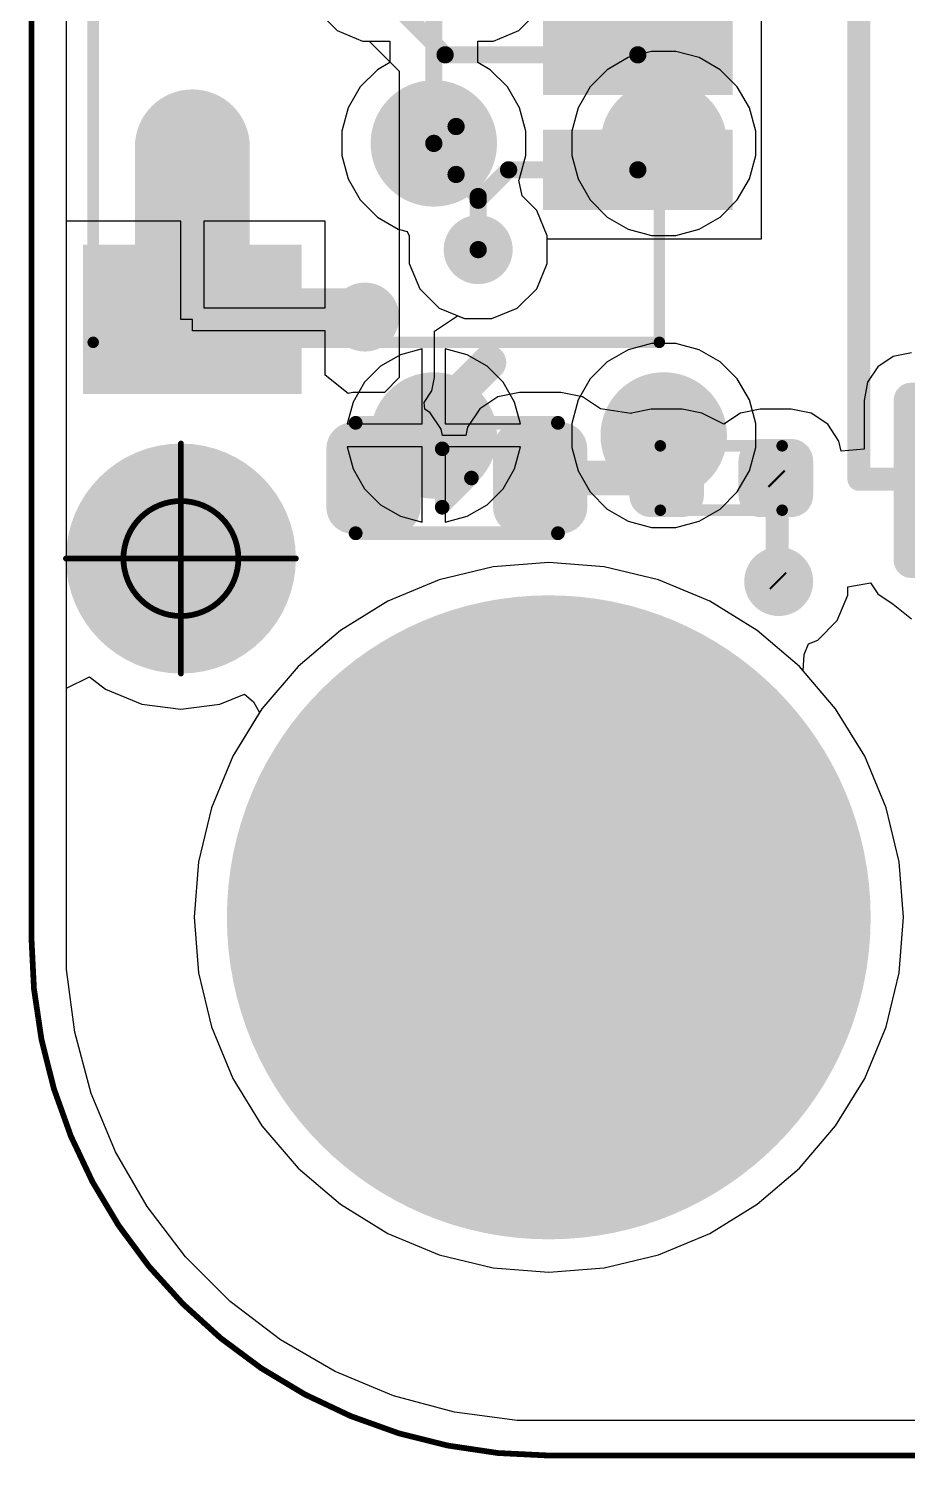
# Model space of a CAD drawing. Header units: inches. Extents: x 0 to 41, y 0 to 25.4.
# Drawn here: x -0.02 to 7.62, y -0.02 to 12.41 of the extents above; entities that cross this region are included whole.
import ezdxf

# ---------------------------------------------------------------- set-up
doc = ezdxf.new("R2010")
doc.units = ezdxf.units.IN
for name, color, linetype in [('Board', 56, 'Continuous'), ('BOTTOM', 5, 'Continuous'), ('Bottom Solder', 6, 'Continuous'), ('Pad Holes', 156, 'Continuous'), ('TOP', 1, 'Continuous'), ('Top Assembly', 56, 'Continuous'), ('Top Solder', 216, 'Continuous'), ('Via Holes', 16, 'Continuous')]:
    doc.layers.add(name, color=color, linetype=linetype)

# ---------------------------------------------------------------- blocks, each defined once
blk = doc.blocks.new('TP_1_00MM_B_3766')
at = {"layer": 'BOTTOM'}
h = blk.add_hatch(color=5, dxfattribs=at)
edge = h.paths.add_edge_path()
edge.add_arc((0, 0), 0.499999, 0, 360)
at = {"layer": 'Bottom Solder'}
h = blk.add_hatch(color=6, dxfattribs=at)
edge = h.paths.add_edge_path()
edge.add_arc((0, 0), 0.5499989, 0, 360)
blk = doc.blocks.new('TP_1_00MM_B_3772')
at = {"layer": 'BOTTOM'}
h = blk.add_hatch(color=5, dxfattribs=at)
edge = h.paths.add_edge_path()
edge.add_arc((0, 0), 0.499999, 0, 360)
at = {"layer": 'Bottom Solder'}
h = blk.add_hatch(color=6, dxfattribs=at)
edge = h.paths.add_edge_path()
edge.add_arc((0, 0), 0.5499989, 0, 360)
blk = doc.blocks.new('TP_1_00MM_B_3777')
at = {"layer": 'BOTTOM'}
h = blk.add_hatch(color=5, dxfattribs=at)
edge = h.paths.add_edge_path()
edge.add_arc((0, 0), 0.499999, 0, 360)
at = {"layer": 'Bottom Solder'}
h = blk.add_hatch(color=6, dxfattribs=at)
edge = h.paths.add_edge_path()
edge.add_arc((0, 0), 0.5499989, 0, 360)
blk = doc.blocks.new('TP_1_00MM_B_3778')
at = {"layer": 'BOTTOM'}
h = blk.add_hatch(color=5, dxfattribs=at)
edge = h.paths.add_edge_path()
edge.add_arc((0, 0), 0.499999, 0, 360)
at = {"layer": 'Bottom Solder'}
h = blk.add_hatch(color=6, dxfattribs=at)
edge = h.paths.add_edge_path()
edge.add_arc((0, 0), 0.5499989, 0, 360)
blk = doc.blocks.new('F_____________1___F_________1_3779')
at = {"layer": 'TOP'}
h = blk.add_hatch(color=1, dxfattribs=at)
edge = h.paths.add_edge_path()
edge.add_arc((0, 0), 0.499999, 0, 360)
at = {"layer": 'Top Solder'}
h = blk.add_hatch(color=216, dxfattribs=at)
edge = h.paths.add_edge_path()
edge.add_arc((0, 0), 0.999998, 0, 360)
at = {"layer": 'TOP'}
for points, const_width in [([(0.499999, 0, 1), (-0.499999, 0, 1)], 1.00000054), ([(-0.7499985, 0, 1), (-0.2499995, 0, 1)], 0.499999), ([(0.2499995, 0, 1), (0.7499985, 0, 1)], 0.499999)]:
    blk.add_lwpolyline(points, format="xyb", close=True, dxfattribs=dict(at, const_width=const_width))
at = {"layer": 'Top Assembly', "const_width": 0.0499999}
for points in [[(0, 0), (0, 1.00000054)], [(0, 0), (-1.00000054, 0)], [(1.00000054, 0), (0, 0)], [(0, -1.00000054), (0, 0)]]:
    blk.add_lwpolyline(points, dxfattribs=at)
at = {"layer": 'Top Assembly'}
for points, const_width in [([(-0.01249934, 1.00000054, 1), (0.01249934, 1.00000054, 1)], 0.02499868), ([(0.499999, 0, 1), (-0.499999, 0, 1)], 0.0499999), ([(-1.01249988, 0, 1), (-0.9875012, 0, 1)], 0.02499868), ([(-0.5124983399999999, 0, 1), (-0.4874996599999999, 0, 1)], 0.02499868), ([(-0.01249934, 0, 1), (0.01249934, 0, 1)], 0.02499868), ([(-0.01249934, 0, 1), (0.01249934, 0, 1)], 0.02499868), ([(-0.01249934, 0, 1), (0.01249934, 0, 1)], 0.02499868), ([(-0.01249934, 0, 1), (0.01249934, 0, 1)], 0.02499868), ([(0.4874996599999999, 0, 1), (0.5124983399999999, 0, 1)], 0.02499868), ([(0.9875012, 0, 1), (1.01249988, 0, 1)], 0.02499868), ([(-0.01249934, -1.00000054, 1), (0.01249934, -1.00000054, 1)], 0.02499868)]:
    blk.add_lwpolyline(points, format="xyb", close=True, dxfattribs=dict(at, const_width=const_width))
blk = doc.blocks.new('SM04B_SRSS_TB_LF__SN__F_________1_3793')
at = {"layer": 'TOP'}
for points in [[(-3.39999701, 2.83750131), (-2.19999687, 2.83750131), (-2.19999687, 1.03750237), (-3.39999701, 1.03750237)], [(2.20000195, 2.83750131), (3.40000209, 2.83750131), (3.40000209, 1.03750237), (2.20000195, 1.03750237)], [(-1.7999964, -1.16249958), (-1.1999976, -1.16249958), (-1.1999976, -2.71249902), (-1.7999964, -2.71249902)], [(-0.7999984, -1.16249958), (-0.1999996, -1.16249958), (-0.1999996, -2.71249902), (-0.7999984, -2.71249902)], [(0.20000468, -1.16249958), (0.80000348, -1.16249958), (0.80000348, -2.71249902), (0.20000468, -2.71249902)], [(1.20000522, -1.16249958), (1.80000402, -1.16249958), (1.80000402, -2.71249902), (1.20000522, -2.71249902)]]:
    blk.add_hatch(color=1, dxfattribs=at).paths.add_polyline_path(points)
at = {"layer": 'Top Assembly'}
blk.add_hatch(color=56, dxfattribs=at).paths.add_polyline_path([(1.49999954, -2.12499702), (2.99999654, -2.12499702), (2.99999654, -0.6000013399999999), (1.49999954, -0.6000013399999999)])
at = {"layer": 'Top Solder'}
for points in [[(-3.449996909999999, 2.887501209999999), (-2.14999697, 2.887501209999999), (-2.14999697, 0.9875024699999999), (-3.449996909999999, 0.9875024699999999)], [(2.15000205, 2.887501209999999), (3.45000199, 2.887501209999999), (3.45000199, 0.9875024699999999), (2.15000205, 0.9875024699999999)], [(-1.8499963, -1.11249968), (-1.1499977, -1.11249968), (-1.1499977, -2.76249892), (-1.8499963, -2.76249892)], [(-0.8499983, -1.11249968), (-0.1499997, -1.11249968), (-0.1499997, -2.76249892), (-0.8499983, -2.76249892)], [(0.15000478, -1.11249968), (0.85000338, -1.11249968), (0.85000338, -2.76249892), (0.15000478, -2.76249892)], [(1.15000532, -1.11249968), (1.85000392, -1.11249968), (1.85000392, -2.76249892), (1.15000532, -2.76249892)]]:
    blk.add_hatch(color=216, dxfattribs=at).paths.add_polyline_path(points)
at = {"layer": 'Top Assembly', "const_width": 0.0999998}
for points in [[(-2.99999908, 2.79999948), (-2.99999908, -2.12499702)], [(-2.99999908, 2.79999948), (0.67499484, 2.79999948)], [(0.67499484, 2.79999948), (2.99999654, 2.79999948)], [(2.99999654, 2.79999948), (2.99999654, -2.12499448)], [(-2.99999908, -2.12499702), (0, -2.12499702)], [(2.99999654, -2.12499448), (0, -2.12499702)]]:
    blk.add_lwpolyline(points, dxfattribs=at)
at = {"layer": 'Top Assembly', "const_width": 0.0499999}
for points in [[(-3.02499776, 2.79999948, 1), (-2.9750004, 2.79999948, 1)], [(-3.02499776, 2.79999948, 1), (-2.9750004, 2.79999948, 1)], [(0.6499961599999999, 2.79999948, 1), (0.69999352, 2.79999948, 1)], [(0.6499961599999999, 2.79999948, 1), (0.69999352, 2.79999948, 1)], [(2.97499786, 2.79999948, 1), (3.02499522, 2.79999948, 1)], [(2.97499786, 2.79999948, 1), (3.02499522, 2.79999948, 1)], [(-3.02499776, -2.12499702, 1), (-2.9750004, -2.12499702, 1)], [(-3.02499776, -2.12499702, 1), (-2.9750004, -2.12499702, 1)], [(-0.02499868, -2.12499702, 1), (0.02499868, -2.12499702, 1)], [(-0.02499868, -2.12499702, 1), (0.02499868, -2.12499702, 1)], [(2.97499786, -2.12499448, 1), (3.02499522, -2.12499448, 1)], [(2.97499786, -2.12499448, 1), (3.02499522, -2.12499448, 1)]]:
    blk.add_lwpolyline(points, format="xyb", close=True, dxfattribs=at)
blk = doc.blocks.new('LEDC1608X80N_AK_3795')
at = {"layer": 'TOP'}
h = blk.add_hatch(color=1, dxfattribs=at)
edge = h.paths.add_edge_path()
edge.add_arc((-0.54499891, -0.2549982199999999), 0.17999964, 270, 360)
edge.add_line((-0.36499927, -0.2549982199999999), (-0.36499927, 0.2550033))
edge.add_arc((-0.54499891, 0.2550033), 0.17999964, 0, 90)
edge.add_line((-0.54499891, 0.4350029400000001), (-0.9050007299999999, 0.4350029399999999))
edge.add_arc((-0.9050007299999999, 0.2550032999999999), 0.17999964, 90, 180)
edge.add_line((-1.08500037, 0.2550032999999999), (-1.08500037, -0.2549982199999999))
edge.add_arc((-0.9050007299999999, -0.25499822), 0.17999964, 180, 270)
edge.add_line((-0.9050007299999999, -0.43499786), (-0.54499891, -0.43499786))
h = blk.add_hatch(color=1, dxfattribs=at)
edge = h.paths.add_edge_path()
edge.add_arc((0.54499891, 0.2549982199999999), 0.17999964, 90, 180)
edge.add_line((0.36499927, 0.2549982199999999), (0.36499927, -0.2550032999999999))
edge.add_arc((0.54499891, -0.2550033), 0.17999964, 180, 270)
edge.add_line((0.54499891, -0.4350029399999999), (0.9050007299999999, -0.4350029399999999))
edge.add_arc((0.9050007299999999, -0.2550033), 0.17999964, 270, 360)
edge.add_line((1.08500037, -0.2550033), (1.08500037, 0.2549982199999999))
edge.add_arc((0.9050007299999999, 0.2549982199999999), 0.17999964, 0, 90)
edge.add_line((0.9050007299999999, 0.43499786), (0.54499891, 0.43499786))
at = {"layer": 'Top Solder'}
h = blk.add_hatch(color=216, dxfattribs=at)
edge = h.paths.add_edge_path()
edge.add_arc((-0.54499891, -0.2549982199999999), 0.22999954, 270, 360)
edge.add_line((-0.31499937, -0.2549982199999999), (-0.31499937, 0.2550033))
edge.add_arc((-0.54499891, 0.2550033), 0.22999954, 0, 90)
edge.add_line((-0.54499891, 0.48500284), (-0.9050007299999999, 0.4850028399999999))
edge.add_arc((-0.9050007299999999, 0.2550032999999999), 0.22999954, 90, 180)
edge.add_line((-1.13500027, 0.2550033), (-1.13500027, -0.2549982199999999))
edge.add_arc((-0.9050007299999999, -0.25499822), 0.22999954, 180, 270)
edge.add_line((-0.9050007299999999, -0.4849977599999999), (-0.54499891, -0.4849977599999999))
h = blk.add_hatch(color=216, dxfattribs=at)
edge = h.paths.add_edge_path()
edge.add_arc((0.54499891, 0.2549982199999999), 0.22999954, 90, 180)
edge.add_line((0.31499937, 0.25499822), (0.31499937, -0.2550032999999999))
edge.add_arc((0.54499891, -0.2550033), 0.22999954, 180, 270)
edge.add_line((0.54499891, -0.4850028399999999), (0.9050007299999999, -0.4850028399999999))
edge.add_arc((0.9050007299999999, -0.2550033), 0.22999954, 270, 360)
edge.add_line((1.13500027, -0.2550033), (1.13500027, 0.2549982199999999))
edge.add_arc((0.9050007299999999, 0.2549982199999999), 0.22999954, 0, 90)
edge.add_line((0.9050007299999999, 0.4849977599999999), (0.54499891, 0.4849977599999999))
at = {"layer": 'Top Assembly'}
for points, const_width in [([(-0.88000078, 0.48000158), (-0.8800033199999999, -0.4799965)], 0.11999976), ([(0.88000078, 0.48000158), (-0.88000078, 0.48000158)], 0.11999976), ([(0.8800033199999999, -0.4799965), (0.88000078, 0.48000158)], 0.11999976), ([(0.127, 0.25400254), (-0.127, 2.54e-06)], 0.127), ([(0.127, 0.25400254), (0.12699746, -0.254)], 0.127), ([(0.12699746, -0.254), (-0.127, 2.54e-06)], 0.127), ([(0.8800033199999999, -0.4799965), (-0.8800033199999999, -0.4799965)], 0.11999976)]:
    blk.add_lwpolyline(points, dxfattribs=dict(at, const_width=const_width))
for points, const_width in [([(-0.9100007199999999, 0.48000158, 1), (-0.8500008399999999, 0.48000158, 1)], 0.05999988), ([(-0.9100007199999999, 0.48000158, 1), (-0.8500008399999999, 0.48000158, 1)], 0.05999988), ([(0.8500008399999999, 0.48000158, 1), (0.9100007199999999, 0.48000158, 1)], 0.05999988), ([(0.8500008399999999, 0.48000158, 1), (0.9100007199999999, 0.48000158, 1)], 0.05999988), ([(0.09525, 0.25400254, 1), (0.15875, 0.25400254, 1)], 0.0635), ([(0.09525, 0.25400254, 1), (0.15875, 0.25400254, 1)], 0.0635), ([(-0.15875, 2.54e-06, 1), (-0.09525, 2.54e-06, 1)], 0.0635), ([(-0.15875, 2.54e-06, 1), (-0.09525, 2.54e-06, 1)], 0.0635), ([(0.09524746, -0.254, 1), (0.15874746, -0.254, 1)], 0.0635), ([(0.09524746, -0.254, 1), (0.15874746, -0.254, 1)], 0.0635), ([(-0.91000326, -0.4799965, 1), (-0.85000338, -0.4799965, 1)], 0.05999988), ([(-0.91000326, -0.4799965, 1), (-0.85000338, -0.4799965, 1)], 0.05999988), ([(0.85000338, -0.4799965, 1), (0.91000326, -0.4799965, 1)], 0.05999988), ([(0.85000338, -0.4799965, 1), (0.91000326, -0.4799965, 1)], 0.05999988)]:
    blk.add_lwpolyline(points, format="xyb", close=True, dxfattribs=dict(at, const_width=const_width))
blk = doc.blocks.new('RES_0402_3796')
at = {"layer": 'TOP'}
h = blk.add_hatch(color=1, dxfattribs=at)
edge = h.paths.add_edge_path()
edge.add_arc((-0.34025205, -0.14975078), 0.14024864, 270, 360)
edge.add_line((-0.20000341, -0.14975078), (-0.20000341, 0.14975078))
edge.add_arc((-0.34025205, 0.14975078), 0.14024864, 0, 90)
edge.add_line((-0.34025205, 0.28999942), (-0.60975367, 0.28999942))
edge.add_arc((-0.60975367, 0.14975078), 0.14024864, 90, 180)
edge.add_line((-0.75000231, 0.14975078), (-0.75000231, -0.14975078))
edge.add_arc((-0.60975367, -0.14975078), 0.14024864, 180, 270)
edge.add_line((-0.60975367, -0.28999942), (-0.34025205, -0.28999942))
h = blk.add_hatch(color=1, dxfattribs=at)
edge = h.paths.add_edge_path()
edge.add_arc((0.34024697, 0.14974824), 0.14024864, 90, 180)
edge.add_line((0.19999833, 0.14974824), (0.19999833, -0.14975332))
edge.add_arc((0.34024697, -0.14975332), 0.14024864, 180, 270)
edge.add_line((0.34024697, -0.29000196), (0.6097485899999999, -0.29000196))
edge.add_arc((0.6097485899999999, -0.14975332), 0.14024864, 270, 360)
edge.add_line((0.74999723, -0.14975332), (0.74999723, 0.14974824))
edge.add_arc((0.6097485899999999, 0.14974824), 0.14024864, 0, 90)
edge.add_line((0.6097485899999999, 0.28999688), (0.34024697, 0.28999688))
at = {"layer": 'Top Solder'}
h = blk.add_hatch(color=216, dxfattribs=at)
edge = h.paths.add_edge_path()
edge.add_arc((-0.34025205, -0.14975078), 0.19024854, 270, 360)
edge.add_line((-0.15000351, -0.14975078), (-0.15000351, 0.14975078))
edge.add_arc((-0.34025205, 0.14975078), 0.19024854, 0, 90)
edge.add_line((-0.34025205, 0.33999932), (-0.60975367, 0.33999932))
edge.add_arc((-0.60975367, 0.14975078), 0.19024854, 90, 180)
edge.add_line((-0.80000221, 0.14975078), (-0.80000221, -0.14975078))
edge.add_arc((-0.60975367, -0.14975078), 0.19024854, 180, 270)
edge.add_line((-0.60975367, -0.33999932), (-0.34025205, -0.33999932))
h = blk.add_hatch(color=216, dxfattribs=at)
edge = h.paths.add_edge_path()
edge.add_arc((0.34024697, 0.14974824), 0.19024854, 90, 180)
edge.add_line((0.14999843, 0.14974824), (0.14999843, -0.14975332))
edge.add_arc((0.34024697, -0.14975332), 0.19024854, 180, 270)
edge.add_line((0.3402469699999999, -0.34000186), (0.6097485899999999, -0.34000186))
edge.add_arc((0.6097485899999999, -0.14975332), 0.19024854, 270, 360)
edge.add_line((0.79999713, -0.14975332), (0.79999713, 0.14974824))
edge.add_arc((0.6097485899999999, 0.14974824), 0.19024854, 0, 90)
edge.add_line((0.6097485899999999, 0.33999678), (0.34024697, 0.33999678))
at = {"layer": 'Top Assembly', "const_width": 0.0999998}
for points in [[(-0.5299989399999999, 0.27999944), (-0.53000148, -0.2799969)], [(0.53000148, 0.28000452), (-0.5299989399999999, 0.27999944)], [(0.53000148, 0.28000452), (0.5299963999999999, -0.28000198)], [(0.5299963999999999, -0.28000198), (-0.53000148, -0.2799969)]]:
    blk.add_lwpolyline(points, dxfattribs=at)
at = {"layer": 'Top Assembly', "const_width": 0.0499999}
for points in [[(-0.55499762, 0.27999944, 1), (-0.50500026, 0.27999944, 1)], [(-0.55499762, 0.27999944, 1), (-0.50500026, 0.27999944, 1)], [(0.5050028, 0.28000452, 1), (0.55500016, 0.28000452, 1)], [(0.5050028, 0.28000452, 1), (0.55500016, 0.28000452, 1)], [(-0.55500016, -0.2799969, 1), (-0.5050028, -0.2799969, 1)], [(-0.55500016, -0.2799969, 1), (-0.5050028, -0.2799969, 1)], [(0.50499772, -0.28000198, 1), (0.55499508, -0.28000198, 1)], [(0.50499772, -0.28000198, 1), (0.55499508, -0.28000198, 1)]]:
    blk.add_lwpolyline(points, format="xyb", close=True, dxfattribs=at)
blk = doc.blocks.new('TS42_3806')
at = {"layer": 'TOP'}
h = blk.add_hatch(color=1, dxfattribs=at)
edge = h.paths.add_edge_path()
edge.add_arc((-3.5049206, 1.6549116), 0.1050036, 270, 360)
edge.add_line((-3.399917, 1.6549116), (-3.399917, 2.844952399999999))
edge.add_arc((-3.5049206, 2.844952399999999), 0.1050036, 0, 90)
edge.add_line((-3.5049206, 2.949955999999999), (-4.8948594, 2.949955999999999))
edge.add_arc((-4.8948594, 2.844952399999999), 0.1050036, 90, 180)
edge.add_line((-4.999863, 2.844952399999999), (-4.999863, 1.6549116))
edge.add_arc((-4.8948594, 1.6549116), 0.1050036, 180, 270)
edge.add_line((-4.8948594, 1.549908), (-3.5049206, 1.549908))
h = blk.add_hatch(color=1, dxfattribs=at)
edge = h.paths.add_edge_path()
edge.add_arc((4.8948594, 1.6549116), 0.1050036, 270, 360)
edge.add_line((4.999863, 1.6549116), (4.999863, 2.844952399999999))
edge.add_arc((4.8948594, 2.844952399999999), 0.1050036, 0, 90)
edge.add_line((4.8948594, 2.949955999999999), (3.5049206, 2.949955999999999))
edge.add_arc((3.5049206, 2.844952399999999), 0.1050036, 90, 180)
edge.add_line((3.399917, 2.844952399999999), (3.399917, 1.6549116))
edge.add_arc((3.5049206, 1.6549116), 0.1050036, 180, 270)
edge.add_line((3.5049206, 1.549908), (4.8948594, 1.549908))
h = blk.add_hatch(color=1, dxfattribs=at)
edge = h.paths.add_edge_path()
edge.add_arc((4.8948594, -0.5950204), 0.1050036, 270, 360)
edge.add_line((4.999863, -0.5950204), (4.999863, 0.5950203999999998))
edge.add_arc((4.8948594, 0.5950203999999999), 0.1050036, 0, 90)
edge.add_line((4.8948594, 0.7000239999999999), (3.5049206, 0.700024))
edge.add_arc((3.5049206, 0.5950204), 0.1050036, 90, 180)
edge.add_line((3.399917, 0.5950204), (3.399917, -0.5950203999999998))
edge.add_arc((3.5049206, -0.5950203999999999), 0.1050036, 180, 270)
edge.add_line((3.5049206, -0.7000239999999999), (4.8948594, -0.700024))
h = blk.add_hatch(color=1, dxfattribs=at)
edge = h.paths.add_edge_path()
edge.add_arc((-3.5049206, -2.844952399999999), 0.1050036, 270, 360)
edge.add_line((-3.399917, -2.844952399999999), (-3.399917, -1.6549116))
edge.add_arc((-3.5049206, -1.6549116), 0.1050036, 0, 90)
edge.add_line((-3.5049206, -1.549908), (-4.8948594, -1.549908))
edge.add_arc((-4.8948594, -1.6549116), 0.1050036, 90, 180)
edge.add_line((-4.999863, -1.6549116), (-4.999863, -2.844952399999999))
edge.add_arc((-4.8948594, -2.844952399999999), 0.1050036, 180, 270)
edge.add_line((-4.8948594, -2.949955999999999), (-3.5049206, -2.949955999999999))
h = blk.add_hatch(color=1, dxfattribs=at)
edge = h.paths.add_edge_path()
edge.add_arc((4.8948594, -2.844952399999999), 0.1050036, 270, 360)
edge.add_line((4.999863, -2.844952399999999), (4.999863, -1.6549116))
edge.add_arc((4.8948594, -1.6549116), 0.1050036, 0, 90)
edge.add_line((4.8948594, -1.549908), (3.5049206, -1.549908))
edge.add_arc((3.5049206, -1.6549116), 0.1050036, 90, 180)
edge.add_line((3.399917, -1.6549116), (3.399917, -2.844952399999999))
edge.add_arc((3.5049206, -2.844952399999999), 0.1050036, 180, 270)
edge.add_line((3.5049206, -2.949955999999999), (4.8948594, -2.949955999999999))
at = {"layer": 'Top Assembly'}
blk.add_hatch(color=56, dxfattribs=at).paths.add_polyline_path([(2.41173, -3.30223876), (4.18973, -3.30223876), (4.18973, -1.52423876), (2.41173, -1.52423876)])
at = {"layer": 'Top Solder'}
h = blk.add_hatch(color=216, dxfattribs=at)
edge = h.paths.add_edge_path()
edge.add_arc((-3.5049206, 1.6549116), 0.1550035, 270, 360)
edge.add_line((-3.3499171, 1.6549116), (-3.3499171, 2.844952399999999))
edge.add_arc((-3.5049206, 2.844952399999999), 0.1550035, 0, 90)
edge.add_line((-3.5049206, 2.999955899999999), (-4.8948594, 2.999955899999999))
edge.add_arc((-4.8948594, 2.844952399999999), 0.1550035, 90, 180)
edge.add_line((-5.0498629, 2.844952399999999), (-5.0498629, 1.6549116))
edge.add_arc((-4.8948594, 1.6549116), 0.1550035, 180, 270)
edge.add_line((-4.8948594, 1.4999081), (-3.5049206, 1.4999081))
h = blk.add_hatch(color=216, dxfattribs=at)
edge = h.paths.add_edge_path()
edge.add_arc((4.8948594, 1.6549116), 0.1550035, 270, 360)
edge.add_line((5.0498629, 1.6549116), (5.0498629, 2.844952399999999))
edge.add_arc((4.8948594, 2.844952399999999), 0.1550035, 0, 90)
edge.add_line((4.8948594, 2.999955899999999), (3.5049206, 2.999955899999999))
edge.add_arc((3.5049206, 2.844952399999999), 0.1550035, 90, 180)
edge.add_line((3.3499171, 2.844952399999999), (3.3499171, 1.6549116))
edge.add_arc((3.5049206, 1.6549116), 0.1550035, 180, 270)
edge.add_line((3.5049206, 1.4999081), (4.8948594, 1.4999081))
h = blk.add_hatch(color=216, dxfattribs=at)
edge = h.paths.add_edge_path()
edge.add_arc((4.8948594, -0.5950204), 0.1550035, 270, 360)
edge.add_line((5.0498629, -0.5950204), (5.0498629, 0.5950203999999998))
edge.add_arc((4.8948594, 0.5950203999999999), 0.1550035, 0, 90)
edge.add_line((4.8948594, 0.7500238999999999), (3.5049206, 0.7500239))
edge.add_arc((3.5049206, 0.5950204), 0.1550035, 90, 180)
edge.add_line((3.3499171, 0.5950204), (3.3499171, -0.5950203999999998))
edge.add_arc((3.5049206, -0.5950203999999999), 0.1550035, 180, 270)
edge.add_line((3.5049206, -0.7500238999999999), (4.8948594, -0.7500239))
h = blk.add_hatch(color=216, dxfattribs=at)
edge = h.paths.add_edge_path()
edge.add_arc((-3.5049206, -2.844952399999999), 0.1550035, 270, 360)
edge.add_line((-3.3499171, -2.844952399999999), (-3.3499171, -1.6549116))
edge.add_arc((-3.5049206, -1.6549116), 0.1550035, 0, 90)
edge.add_line((-3.5049206, -1.4999081), (-4.8948594, -1.4999081))
edge.add_arc((-4.8948594, -1.6549116), 0.1550035, 90, 180)
edge.add_line((-5.0498629, -1.6549116), (-5.0498629, -2.844952399999999))
edge.add_arc((-4.8948594, -2.844952399999999), 0.1550035, 180, 270)
edge.add_line((-4.8948594, -2.999955899999999), (-3.5049206, -2.999955899999999))
h = blk.add_hatch(color=216, dxfattribs=at)
edge = h.paths.add_edge_path()
edge.add_arc((4.8948594, -2.844952399999999), 0.1550035, 270, 360)
edge.add_line((5.0498629, -2.844952399999999), (5.0498629, -1.6549116))
edge.add_arc((4.8948594, -1.6549116), 0.1550035, 0, 90)
edge.add_line((4.8948594, -1.4999081), (3.5049206, -1.4999081))
edge.add_arc((3.5049206, -1.6549116), 0.1550035, 90, 180)
edge.add_line((3.3499171, -1.6549116), (3.3499171, -2.844952399999999))
edge.add_arc((3.5049206, -2.844952399999999), 0.1550035, 180, 270)
edge.add_line((3.5049206, -2.999955899999999), (4.8948594, -2.999955899999999))
at = {"layer": 'Top Assembly', "const_width": 0.1999996}
for points in [[(-4.191, 3.302), (4.191, 3.302)], [(-4.191, 3.302), (-4.191, -3.302)], [(4.191, 3.302), (4.191, -3.302)], [(-4.191, -3.302), (4.191, -3.302)]]:
    blk.add_lwpolyline(points, dxfattribs=at)
at = {"layer": 'Top Assembly', "const_width": 0.0999998}
for points in [[(-4.240999899999999, 3.302, 1), (-4.141000099999999, 3.302, 1)], [(-4.240999899999999, 3.302, 1), (-4.141000099999999, 3.302, 1)], [(4.141000099999999, 3.302, 1), (4.240999899999999, 3.302, 1)], [(4.141000099999999, 3.302, 1), (4.240999899999999, 3.302, 1)], [(-4.240999899999999, -3.302, 1), (-4.141000099999999, -3.302, 1)], [(-4.240999899999999, -3.302, 1), (-4.141000099999999, -3.302, 1)], [(4.141000099999999, -3.302, 1), (4.240999899999999, -3.302, 1)], [(4.141000099999999, -3.302, 1), (4.240999899999999, -3.302, 1)]]:
    blk.add_lwpolyline(points, format="xyb", close=True, dxfattribs=at)

msp = doc.modelspace()

# ---------------------------------------------------------------- hatches: boundary and pattern name
at = {"layer": 'BOTTOM'}
h = msp.add_hatch(color=5, dxfattribs=at)
edge = h.paths.add_edge_path()
edge.add_arc((3.88610094, 10.48610044), 0.2999994, 0, 360)
h = msp.add_hatch(color=5, dxfattribs=at)
edge = h.paths.add_edge_path()
edge.add_arc((2.89999928, 9.900000519999999), 0.2999994, 0, 360)
h = msp.add_hatch(color=5, dxfattribs=at)
edge = h.paths.add_edge_path()
edge.add_arc((6.4999997, 7.600000039999999), 0.2999994, 0, 360)
h = msp.add_hatch(color=5, dxfattribs=at)
edge = h.paths.add_edge_path()
edge.add_arc((4.500013859999999, 4.68001096), 1.49999954, 0, 360)
at = {"layer": 'Bottom Solder'}
h = msp.add_hatch(color=6, dxfattribs=at)
edge = h.paths.add_edge_path()
edge.add_arc((4.500013859999999, 4.68001096), 2.79999948, 0, 360)
at = {"layer": 'Pad Holes'}
h = msp.add_hatch(color=7, dxfattribs=at)
edge = h.paths.add_edge_path()
edge.add_arc((4.500013859999999, 4.68001096), 1.59999934, 0, 360)
at = {"layer": 'TOP'}
h = msp.add_hatch(color=1, dxfattribs=at)
edge = h.paths.add_edge_path()
edge.add_arc((3.88610094, 10.48610044), 0.2999994, 0, 360)
h = msp.add_hatch(color=1, dxfattribs=at)
edge = h.paths.add_edge_path()
edge.add_arc((2.89999928, 9.900000519999999), 0.2999994, 0, 360)
h = msp.add_hatch(color=1, dxfattribs=at)
edge = h.paths.add_edge_path()
edge.add_arc((6.4999997, 7.600000039999999), 0.2999994, 0, 360)
h = msp.add_hatch(color=1, dxfattribs=at)
edge = h.paths.add_edge_path()
edge.add_arc((4.500013859999999, 4.68001096), 1.49999954, 0, 360)
at = {"layer": 'Top Solder'}
h = msp.add_hatch(color=216, dxfattribs=at)
edge = h.paths.add_edge_path()
edge.add_arc((4.500013859999999, 4.68001096), 2.79999948, 0, 360)
at = {"layer": 'Via Holes'}
h = msp.add_hatch(color=7, dxfattribs=at)
edge = h.paths.add_edge_path()
edge.add_arc((3.88610094, 10.48610044), 0.1499997, 0, 360)
h = msp.add_hatch(color=7, dxfattribs=at)
edge = h.paths.add_edge_path()
edge.add_arc((2.89999928, 9.900000519999999), 0.1499997, 0, 360)
h = msp.add_hatch(color=7, dxfattribs=at)
edge = h.paths.add_edge_path()
edge.add_arc((6.4999997, 7.600000039999999), 0.1499997, 0, 360)

# ---------------------------------------------------------------- linework, layer by layer
at = {"layer": 'Board', "const_width": 0.0499999}
for points in [[(1.27e-05, 4.50000116), (1.27e-05, 20.86002178)], [(4.500013859999999, 1.27e-05), (36.50000066, 1.016e-05)]]:
    msp.add_lwpolyline(points, dxfattribs=at)
msp.add_lwpolyline([(4.500013859999999, 0, -0.4142135623730951), (1.27e-05, 4.50000116)], format="xyb", dxfattribs=at)
at = {"layer": 'Board', "const_width": 0.02499868}
for points in [[(-0.01248664, 4.50000116, 1), (0.01251204, 4.50000116, 1)], [(-0.01248664, 4.50000116, 1), (0.01251204, 4.50000116, 1)], [(4.48751452, 1.27e-05, 1), (4.5125132, 1.27e-05, 1)], [(4.48751452, 0, 1), (4.5125132, 0, 1)]]:
    msp.add_lwpolyline(points, format="xyb", close=True, dxfattribs=at)
at = {"layer": 'BOTTOM'}
for p, q in [((0.3058795, 4.50000116), (0.30587696, 20.86002178)), ((2.49134376, 12.56012728), (2.66012676, 12.39134428)), ((4.239872139999999, 12.39134428), (4.40865514, 12.56012728)), ((2.66012676, 12.39134428), (2.8806521, 12.3000008)), ((4.019346799999999, 12.3000008), (4.239872139999999, 12.39134428)), ((2.8806521, 12.3000008), (3.11766966, 12.3000008)), ((3.11766966, 12.3000008), (3.11766966, 12.11302378)), ((3.88235698, 12.11302378), (3.88235698, 12.3000008)), ((3.88235698, 12.3000008), (4.019346799999999, 12.3000008)), ((5.39470346, 12.2100086), (5.19123676, 12.15549004)), ((5.605345659999999, 12.2100086), (5.39470346, 12.2100086)), ((5.808812359999999, 12.15549004), (5.605345659999999, 12.2100086)), ((3.11766966, 12.11302378), (3.00880272, 12.05016894)), ((3.991223919999999, 12.05016894), (3.88235698, 12.11302378)), ((5.19123676, 12.15549004), (5.008813959999999, 12.05016894)), ((5.99123516, 12.05016894), (5.808812359999999, 12.15549004)), ((3.00880272, 12.05016894), (2.85985458, 11.9012208)), ((4.14017206, 11.9012208), (3.991223919999999, 12.05016894)), ((5.008813959999999, 12.05016894), (4.85986582, 11.9012208)), ((6.140183299999999, 11.9012208), (5.99123516, 12.05016894)), ((2.85985458, 11.9012208), (2.75453348, 11.718798)), ((4.24549316, 11.718798), (4.14017206, 11.9012208)), ((4.85986582, 11.9012208), (4.754544719999999, 11.718798)), ((6.2455044, 11.718798), (6.140183299999999, 11.9012208)), ((2.75453348, 11.718798), (2.70001492, 11.5153313)), ((4.30001172, 11.5153313), (4.24549316, 11.718798)), ((4.754544719999999, 11.718798), (4.700026159999999, 11.5153313)), ((6.30002296, 11.5153313), (6.2455044, 11.718798)), ((2.70001492, 11.5153313), (2.70001492, 11.3046891)), ((4.30001172, 11.3046891), (4.30001172, 11.5153313)), ((4.700026159999999, 11.5153313), (4.700026159999999, 11.3046891)), ((6.30002296, 11.3046891), (6.30002296, 11.5153313)), ((2.70001492, 11.3046891), (2.75453348, 11.1012224)), ((4.24549316, 11.1012224), (4.30001172, 11.3046891)), ((4.700026159999999, 11.3046891), (4.754544719999999, 11.1012224)), ((6.2455044, 11.1012224), (6.30002296, 11.3046891)), ((2.75453348, 11.1012224), (2.85985458, 10.9187996)), ((4.23983404, 11.091418), (4.24549316, 11.1012224)), ((4.26727366, 10.95345536), (4.23983404, 11.091418)), ((4.754544719999999, 11.1012224), (4.85986582, 10.9187996)), ((6.140183299999999, 10.9187996), (6.2455044, 11.1012224)), ((4.39475626, 10.82597276), (4.26727366, 10.95345536)), ((2.85985458, 10.9187996), (3.00880272, 10.76985146)), ((4.486099739999999, 10.60544742), (4.39475626, 10.82597276)), ((4.85986582, 10.9187996), (5.008813959999999, 10.76985146)), ((5.99123516, 10.76985146), (6.140183299999999, 10.9187996)), ((3.00880272, 10.76985146), (3.19122552, 10.66453036)), ((5.008813959999999, 10.76985146), (5.19123676, 10.66453036)), ((5.808812359999999, 10.66453036), (5.99123516, 10.76985146)), ((3.19122552, 10.66453036), (3.2669734, 10.64423322)), ((3.2669734, 10.64423322), (3.28610214, 10.60544488)), ((3.28610214, 10.60544488), (3.28610214, 10.36675346)), ((4.486099739999999, 10.36675346), (4.486099739999999, 10.60544742)), ((5.19123676, 10.66453036), (5.39470346, 10.6100118)), ((5.39470346, 10.6100118), (5.605345659999999, 10.6100118)), ((5.605345659999999, 10.6100118), (5.808812359999999, 10.66453036)), ((3.28610214, 10.36675346), (3.37744562, 10.14622812)), ((4.39475626, 10.14622812), (4.486099739999999, 10.36675346)), ((3.37744562, 10.14622812), (3.54622862, 9.97744512)), ((4.22597326, 9.97744512), (4.39475626, 10.14622812)), ((3.54622862, 9.97744512), (3.76675396, 9.88610164)), ((4.00544792, 9.88610164), (4.22597326, 9.97744512)), ((3.76675396, 9.88610164), (4.00544792, 9.88610164)), ((3.40001352, 9.62381362), (3.20898012, 9.57262754)), ((3.40001352, 8.97001), (3.40001352, 9.62381362)), ((3.79104652, 9.57262754), (3.600013119999999, 9.62381362)), ((3.600013119999999, 9.62381362), (3.600013119999999, 8.97001)), ((5.19123676, 9.615490040000001), (5.008813959999999, 9.510168939999998)), ((5.39470346, 9.6700086), (5.19123676, 9.615490040000001)), ((5.605345659999999, 9.6700086), (5.39470346, 9.6700086)), ((5.808812359999999, 9.615490040000001), (5.605345659999999, 9.6700086)), ((5.99123516, 9.510168939999998), (5.808812359999999, 9.615490040000001)), ((3.03704752, 9.4733618), (2.89666172, 9.332975999999999)), ((3.20898012, 9.57262754), (3.03704752, 9.4733618)), ((3.96297912, 9.4733618), (3.79104652, 9.57262754)), ((4.10336492, 9.332975999999999), (3.96297912, 9.4733618)), ((5.008813959999999, 9.510168939999998), (4.85986582, 9.3612208)), ((6.140183299999999, 9.3612208), (5.99123516, 9.510168939999998)), ((2.89666172, 9.332975999999999), (2.79739598, 9.1610434)), ((4.20263066, 9.1610434), (4.10336492, 9.332975999999999)), ((4.85986582, 9.3612208), (4.754544719999999, 9.178798)), ((6.2455044, 9.178798), (6.140183299999999, 9.3612208)), ((2.79739598, 9.1610434), (2.7462099, 8.97001)), ((4.25381674, 8.97001), (4.20263066, 9.1610434)), ((4.754544719999999, 9.178798), (4.700026159999999, 8.975331299999999)), ((6.30002296, 8.975331299999999), (6.2455044, 9.178798)), ((2.7462099, 8.97001), (3.40001352, 8.97001)), ((3.600013119999999, 8.97001), (4.25381674, 8.97001)), ((4.700026159999999, 8.975331299999999), (4.700026159999999, 8.7646891)), ((6.30002296, 8.7646891), (6.30002296, 8.975331299999999)), ((3.40001352, 8.7700104), (2.7462099, 8.7700104)), ((2.7462099, 8.7700104), (2.79739598, 8.578977)), ((3.40001352, 8.116206779999999), (3.40001352, 8.7700104)), ((4.25381674, 8.7700104), (3.600013119999999, 8.7700104)), ((3.600013119999999, 8.7700104), (3.600013119999999, 8.116206779999999)), ((4.20263066, 8.578977), (4.25381674, 8.7700104)), ((4.700026159999999, 8.7646891), (4.754544719999999, 8.5612224)), ((6.2455044, 8.5612224), (6.30002296, 8.7646891)), ((2.79739598, 8.578977), (2.89666172, 8.4070444)), ((4.10336492, 8.4070444), (4.20263066, 8.578977)), ((4.754544719999999, 8.5612224), (4.85986582, 8.378799599999999)), ((6.140183299999999, 8.378799599999999), (6.2455044, 8.5612224)), ((2.89666172, 8.4070444), (3.03704752, 8.2666586)), ((3.96297912, 8.2666586), (4.10336492, 8.4070444)), ((4.85986582, 8.378799599999999), (5.008813959999999, 8.22985146)), ((5.99123516, 8.22985146), (6.140183299999999, 8.378799599999999)), ((3.03704752, 8.2666586), (3.20898012, 8.16739286)), ((3.79104652, 8.16739286), (3.96297912, 8.2666586)), ((5.008813959999999, 8.22985146), (5.19123676, 8.12453036)), ((5.808812359999999, 8.12453036), (5.99123516, 8.22985146)), ((3.20898012, 8.16739286), (3.40001352, 8.116206779999999)), ((3.600013119999999, 8.116206779999999), (3.79104652, 8.16739286)), ((5.19123676, 8.12453036), (5.39470346, 8.0700118)), ((5.605345659999999, 8.0700118), (5.808812359999999, 8.12453036)), ((5.39470346, 8.0700118), (5.605345659999999, 8.0700118)), ((4.01749006, 7.726542839999999), (3.54684838, 7.61355094)), ((4.500013859999999, 7.76451838), (4.01749006, 7.726542839999999)), ((4.982537659999999, 7.726542839999999), (4.500013859999999, 7.76451838)), ((5.453179339999999, 7.61355094), (4.982537659999999, 7.726542839999999)), ((3.54684838, 7.61355094), (3.0996763, 7.428326519999999)), ((5.90035142, 7.428326519999999), (5.453179339999999, 7.61355094)), ((3.0996763, 7.428326519999999), (2.68698472, 7.17542888)), ((6.313043, 7.17542888), (5.90035142, 7.428326519999999)), ((2.68698472, 7.17542888), (2.31893872, 6.8610861)), ((6.681089, 6.8610861), (6.313043, 7.17542888)), ((2.31893872, 6.8610861), (2.00459594, 6.4930401)), ((6.99543178, 6.4930401), (6.681089, 6.8610861)), ((2.00459594, 6.4930401), (1.7516983, 6.08034852)), ((7.248329419999999, 6.08034852), (6.99543178, 6.4930401)), ((1.7516983, 6.08034852), (1.56647388, 5.63317644)), ((7.43355384, 5.63317644), (7.248329419999999, 6.08034852)), ((1.56647388, 5.63317644), (1.45348198, 5.16253476)), ((7.546545739999999, 5.16253476), (7.43355384, 5.63317644)), ((1.45348198, 5.16253476), (1.41550644, 4.68001096)), ((7.58452128, 4.68001096), (7.546545739999999, 5.16253476)), ((1.41550644, 4.68001096), (1.45348198, 4.19748716)), ((7.546545739999999, 4.19748716), (7.58452128, 4.68001096)), ((0.3058795, 4.22510458), (0.3058795, 4.50000116)), ((0.37764212, 3.68001296), (0.3058795, 4.22510458)), ((1.45348198, 4.19748716), (1.56647388, 3.72684548)), ((7.43355384, 3.72684548), (7.546545739999999, 4.19748716)), ((0.51994054, 3.1489396), (0.37764212, 3.68001296)), ((1.56647388, 3.72684548), (1.7516983, 3.2796734)), ((7.248329419999999, 3.2796734), (7.43355384, 3.72684548)), ((1.7516983, 3.2796734), (2.00459594, 2.86698182)), ((6.99543178, 2.86698182), (7.248329419999999, 3.2796734)), ((0.7303389, 2.64099802), (0.51994054, 3.1489396)), ((2.00459594, 2.86698182), (2.31893872, 2.49893582)), ((6.681089, 2.49893582), (6.99543178, 2.86698182)), ((1.00523294, 2.16486486), (0.7303389, 2.64099802)), ((2.31893872, 2.49893582), (2.68698472, 2.18459304)), ((6.313043, 2.18459304), (6.681089, 2.49893582)), ((1.33992112, 1.72869098), (1.00523294, 2.16486486)), ((2.68698472, 2.18459304), (3.0996763, 1.9316954)), ((5.90035142, 1.9316954), (6.313043, 2.18459304)), ((3.0996763, 1.9316954), (3.54684838, 1.74647098)), ((5.453179339999999, 1.74647098), (5.90035142, 1.9316954)), ((3.54684838, 1.74647098), (4.01749006, 1.63347908)), ((4.982537659999999, 1.63347908), (5.453179339999999, 1.74647098)), ((1.72870368, 1.33990842), (1.33992112, 1.72869098)), ((4.01749006, 1.63347908), (4.500013859999999, 1.59550354)), ((4.500013859999999, 1.59550354), (4.982537659999999, 1.63347908)), ((2.16488772, 1.00521516), (1.72870368, 1.33990842)), ((2.64101072, 0.7303261999999999), (2.16488772, 1.00521516)), ((3.1489523, 0.51992784), (2.64101072, 0.7303261999999999)), ((3.68002058, 0.37762942), (3.1489523, 0.51992784)), ((4.22511982, 0.3058668), (3.68002058, 0.37762942)), ((4.5000164, 0.3058642599999999), (4.22511982, 0.3058668)), ((8.104985059999999, 0.3058642599999999), (4.5000164, 0.3058642599999999))]:
    msp.add_line(p, q, dxfattribs=at)
at = {"layer": 'BOTTOM', "const_width": 0.1499997}
for points in [[(3.50001332, 11.4100102), (3.50001332, 12.5000131)], [(3.6937823, 11.13989136), (3.6937823, 11.5566317)], [(3.6937823, 11.13989136), (3.88610094, 10.94757272)], [(3.88610094, 10.48610044), (3.88610094, 10.94757272)]]:
    msp.add_lwpolyline(points, dxfattribs=at)
at = {"layer": 'BOTTOM', "const_width": 0.07499858}
for points in [[(3.65628174, 11.5566317, 1), (3.73128286, 11.5566317, 1)], [(3.46251276, 11.4100102, 1), (3.53751388, 11.4100102, 1)], [(3.65628174, 11.13989136, 1), (3.73128286, 11.13989136, 1)], [(3.65628174, 11.13989136, 1), (3.73128286, 11.13989136, 1)], [(3.84860038, 10.94757272, 1), (3.9236015, 10.94757272, 1)], [(3.84860038, 10.94757272, 1), (3.9236015, 10.94757272, 1)], [(3.84860038, 10.48610044, 1), (3.9236015, 10.48610044, 1)]]:
    msp.add_lwpolyline(points, format="xyb", close=True, dxfattribs=at)
at = {"layer": 'TOP'}
for p, q in [((0.3058795, 10.73401206), (0.30587696, 14.62601342)), ((6.34949962, 11.5800124), (6.34949962, 12.78001)), ((2.49134376, 12.56012728), (2.66012676, 12.39134428)), ((2.66012676, 12.39134428), (2.8806521, 12.3000008)), ((2.8806521, 12.3000008), (2.93751, 12.3000008)), ((2.93751, 12.3000008), (3.20001392, 12.03749688)), ((3.20001392, 12.03749688), (3.20001392, 9.37390302)), ((6.34949962, 10.5800144), (6.34949962, 11.5800124)), ((1.29949956, 10.73401206), (0.3058795, 10.73401206)), ((1.29949956, 9.88001326), (1.29949956, 10.73401206)), ((2.55349756, 10.73401206), (1.49949916, 10.73401206)), ((1.49949916, 10.73401206), (1.49949916, 9.98001306)), ((2.55349756, 9.98001306), (2.55349756, 10.73401206)), ((4.486099739999999, 10.36675346), (4.486099739999999, 10.5800144)), ((4.486099739999999, 10.5800144), (6.34949962, 10.5800144)), ((4.39475626, 10.14622812), (4.486099739999999, 10.36675346)), ((4.22597326, 9.97744512), (4.39475626, 10.14622812)), ((1.49949916, 9.98001306), (2.55349756, 9.98001306)), ((4.00544792, 9.88610164), (4.22597326, 9.97744512)), ((1.39949936, 9.88001326), (1.29949956, 9.88001326)), ((1.39949936, 9.78001346), (1.39949936, 9.88001326)), ((3.505890879999999, 9.77767412), (3.70589302, 9.911311139999999)), ((3.70589302, 9.911311139999999), (3.76675396, 9.88610164)), ((3.76675396, 9.88610164), (4.00544792, 9.88610164)), ((2.55349756, 9.78001346), (1.39949936, 9.78001346)), ((2.55349756, 9.39317908), (2.55349756, 9.78001346)), ((3.505890879999999, 9.37391572), (3.505890879999999, 9.77767412)), ((7.655072319999999, 9.58802756), (7.49704876, 9.55659506)), ((7.36308154, 9.467080379999999), (7.273566859999999, 9.333113159999998)), ((7.49704876, 9.55659506), (7.36308154, 9.467080379999999)), ((2.7534997, 9.23617406), (2.55349756, 9.39317908)), ((3.20001392, 9.37390302), (3.07053996, 9.24442906)), ((3.4826067, 9.25684966), (3.50589342, 9.37390302)), ((3.50589342, 9.37390302), (3.505890879999999, 9.37391572)), ((7.273566859999999, 9.333113159999998), (7.242134360000001, 9.1750896)), ((2.79500076, 9.24442906), (2.7534997, 9.23617406)), ((3.07053996, 9.24442906), (2.79500076, 9.24442906)), ((3.41630254, 9.15761694), (3.4826067, 9.25684966)), ((4.057713499999999, 9.207169799999999), (3.898940639999999, 9.10108162)), ((4.245000399999999, 9.244423979999999), (4.057713499999999, 9.207169799999999)), ((4.60499968, 9.244423979999999), (4.245000399999999, 9.244423979999999)), ((4.79228658, 9.207169799999999), (4.60499968, 9.244423979999999)), ((4.951056899999999, 9.10108416), (4.79228658, 9.207169799999999)), ((3.42212422, 9.09850352), (3.41630254, 9.15761694)), ((3.46789502, 9.06792192), (3.42212422, 9.09850352)), ((3.898940639999999, 9.10108162), (3.79285246, 8.94230876)), ((5.214071359999999, 9.06154144), (4.951056899999999, 9.10108416)), ((5.39025338, 9.09865084), (5.21847572, 9.064482759999999)), ((5.659752459999999, 9.09865084), (5.39025338, 9.09865084)), ((5.83153012, 9.064482759999999), (5.659752459999999, 9.09865084)), ((6.34025402, 9.098648299999999), (6.16847636, 9.06448022)), ((6.609753100000001, 9.098648299999999), (6.34025402, 9.098648299999999)), ((6.781530759999999, 9.06448022), (6.609753100000001, 9.098648299999999)), ((7.242134360000001, 9.1750896), (7.242134360000001, 8.752387879999999)), ((3.56381812, 8.924363660000001), (3.46789502, 9.06792192)), ((5.21847572, 9.064482759999999), (5.214071359999999, 9.06154144)), ((5.84245466, 9.0571828), (5.83153012, 9.064482759999999)), ((6.02285562, 8.967175359999999), (5.84245466, 9.0571828)), ((6.16847636, 9.06448022), (6.02285562, 8.967175359999999)), ((6.92715404, 8.967175359999999), (6.781530759999999, 9.06448022)), ((7.0244589, 8.821552079999998), (6.92715404, 8.967175359999999)), ((3.574590259999999, 8.870203239999999), (3.56381812, 8.924363660000001)), ((3.77850908, 8.870203239999999), (3.574590259999999, 8.870203239999999)), ((3.79285246, 8.94230876), (3.77850908, 8.870203239999999)), ((7.042134759999999, 8.73269018), (7.0244589, 8.821552079999998)), ((7.242134360000001, 8.752387879999999), (7.042134759999999, 8.73269018)), ((7.099998499999999, 7.55258586), (7.299998099999999, 7.58756928)), ((7.299998099999999, 7.58756928), (7.36308154, 7.493160019999999)), ((7.008655019999999, 7.26012772), (7.099998499999999, 7.48065306)), ((7.099998499999999, 7.48065306), (7.099998499999999, 7.55258586)), ((7.36308154, 7.493160019999999), (7.49704622, 7.40364534)), ((7.49704622, 7.40364534), (7.654813239999999, 7.274902899999999)), ((6.839872019999999, 7.091344719999999), (7.008655019999999, 7.26012772)), ((6.758774899999999, 7.057753219999999), (6.839872019999999, 7.091344719999999)), ((6.71388802, 6.822681299999999), (6.72271198, 6.96645546)), ((6.72271198, 6.96645546), (6.758774899999999, 7.057753219999999)), ((0.3058795, 6.6721101), (0.5058791, 6.770738299999999)), ((0.5058791, 6.770738299999999), (0.64439292, 6.664454539999999)), ((6.99543178, 6.4930401), (6.71388802, 6.822681299999999)), ((0.3058795, 4.50000116), (0.3058795, 6.6721101)), ((0.64439292, 6.664454539999999), (0.9606330799999999, 6.533464199999999)), ((1.6393668, 6.533464199999999), (1.85207148, 6.621569180000001)), ((1.85207148, 6.621569180000001), (1.9324574, 6.553829919999999)), ((0.9606330799999999, 6.533464199999999), (1.29999994, 6.4887856)), ((1.29999994, 6.4887856), (1.6393668, 6.533464199999999)), ((1.9324574, 6.553829919999999), (1.98425054, 6.459839759999999)), ((7.248329419999999, 6.08034852), (6.99543178, 6.4930401)), ((1.98425054, 6.459839759999999), (1.7516983, 6.08034852)), ((1.7516983, 6.08034852), (1.56647388, 5.63317644)), ((7.43355384, 5.63317644), (7.248329419999999, 6.08034852)), ((1.56647388, 5.63317644), (1.45348198, 5.16253476)), ((7.546545739999999, 5.16253476), (7.43355384, 5.63317644)), ((1.45348198, 5.16253476), (1.41550644, 4.68001096)), ((7.58452128, 4.68001096), (7.546545739999999, 5.16253476)), ((1.41550644, 4.68001096), (1.45348198, 4.19748716)), ((7.546545739999999, 4.19748716), (7.58452128, 4.68001096)), ((0.3058795, 4.22510458), (0.3058795, 4.50000116)), ((0.37764212, 3.68001296), (0.3058795, 4.22510458)), ((1.45348198, 4.19748716), (1.56647388, 3.72684548)), ((7.43355384, 3.72684548), (7.546545739999999, 4.19748716)), ((0.51994054, 3.1489396), (0.37764212, 3.68001296)), ((1.56647388, 3.72684548), (1.7516983, 3.2796734)), ((7.248329419999999, 3.2796734), (7.43355384, 3.72684548)), ((1.7516983, 3.2796734), (2.00459594, 2.86698182)), ((6.99543178, 2.86698182), (7.248329419999999, 3.2796734)), ((0.7303389, 2.64099802), (0.51994054, 3.1489396)), ((2.00459594, 2.86698182), (2.31893872, 2.49893582)), ((6.681089, 2.49893582), (6.99543178, 2.86698182)), ((1.00523294, 2.16486486), (0.7303389, 2.64099802)), ((2.31893872, 2.49893582), (2.68698472, 2.18459304)), ((6.313043, 2.18459304), (6.681089, 2.49893582)), ((1.33992112, 1.72869098), (1.00523294, 2.16486486)), ((2.68698472, 2.18459304), (3.0996763, 1.9316954)), ((5.90035142, 1.9316954), (6.313043, 2.18459304)), ((3.0996763, 1.9316954), (3.54684838, 1.74647098)), ((5.453179339999999, 1.74647098), (5.90035142, 1.9316954)), ((3.54684838, 1.74647098), (4.01749006, 1.63347908)), ((4.982537659999999, 1.63347908), (5.453179339999999, 1.74647098)), ((1.72870368, 1.33990842), (1.33992112, 1.72869098)), ((4.01749006, 1.63347908), (4.500013859999999, 1.59550354)), ((4.500013859999999, 1.59550354), (4.982537659999999, 1.63347908)), ((2.16488772, 1.00521516), (1.72870368, 1.33990842)), ((2.64101072, 0.7303261999999999), (2.16488772, 1.00521516)), ((3.1489523, 0.51992784), (2.64101072, 0.7303261999999999)), ((3.68002058, 0.37762942), (3.1489523, 0.51992784)), ((4.22511982, 0.3058668), (3.68002058, 0.37762942)), ((4.5000164, 0.3058642599999999), (4.22511982, 0.3058668)), ((8.104985059999999, 0.3058642599999999), (4.5000164, 0.3058642599999999))]:
    msp.add_line(p, q, dxfattribs=at)
for points, const_width in [([(3.1860998, 12.5921262), (3.5982148, 12.1800112)], 0.1499997), ([(3.5982148, 12.1800112), (5.274500499999999, 12.1800112)], 0.1499997), ([(1.39949936, 9.88001326), (1.39949936, 11.37948194)], 1.00000054), ([(3.88610094, 10.91569572), (4.150418419999999, 11.1800132)], 0.1499997), ([(4.150418419999999, 11.1800132), (5.274500499999999, 11.1800132)], 0.1499997), ([(3.88610094, 10.48610044), (3.88610094, 10.91569572)], 0.1499997), ([(1.39949936, 9.88001326), (1.41948662, 9.900000519999999)], 0.499999), ([(1.41948662, 9.900000519999999), (2.89999928, 9.900000519999999)], 0.499999), ([(2.9750004, 8.50002618), (3.97998188, 9.50500766)], 0.2999994), ([(4.42500004, 8.5000211), (5.52499784, 8.5000211)], 0.2999994), ([(5.52499784, 8.5000211), (5.52500292, 8.50002618)], 0.2999994), ([(6.47500356, 8.50002364), (6.4875029, 8.4875243)], 0.1999996), ([(6.4875029, 7.612496839999999), (6.4875029, 8.4875243)], 0.1999996), ([(6.4875029, 7.612496839999999), (6.4999997, 7.600000039999999)], 0.1999996)]:
    msp.add_lwpolyline(points, dxfattribs=dict(at, const_width=const_width))
for points, const_width in [([(3.56071424, 12.1800112, 1), (3.63571536, 12.1800112, 1)], 0.07499858), ([(3.56071424, 12.1800112, 1), (3.63571536, 12.1800112, 1)], 0.07499858), ([(5.23699994, 12.1800112, 1), (5.31200106, 12.1800112, 1)], 0.07499858), ([(1.14949986, 11.37948194, 1), (1.64949886, 11.37948194, 1)], 0.499999), ([(4.11291786, 11.1800132, 1), (4.187918979999999, 11.1800132, 1)], 0.07499858), ([(4.11291786, 11.1800132, 1), (4.187918979999999, 11.1800132, 1)], 0.07499858), ([(5.23699994, 11.1800132, 1), (5.31200106, 11.1800132, 1)], 0.07499858), ([(3.84860038, 10.91569572, 1), (3.9236015, 10.91569572, 1)], 0.07499858), ([(3.84860038, 10.91569572, 1), (3.9236015, 10.91569572, 1)], 0.07499858), ([(3.84860038, 10.48610044, 1), (3.9236015, 10.48610044, 1)], 0.07499858), ([(1.14949986, 9.88001326, 1), (1.64949886, 9.88001326, 1)], 0.499999), ([(1.27450088, 9.88001326, 1), (1.52449784, 9.88001326, 1)], 0.2499995), ([(1.29448814, 9.900000519999999, 1), (1.5444851, 9.900000519999999, 1)], 0.2499995), ([(1.29448814, 9.900000519999999, 1), (1.5444851, 9.900000519999999, 1)], 0.2499995), ([(2.7750008, 9.900000519999999, 1), (3.02499776, 9.900000519999999, 1)], 0.2499995), ([(3.9049833, 9.50500766, 1), (4.05498046, 9.50500766, 1)], 0.1499997), ([(2.90000182, 8.50002618, 1), (3.04999898, 8.50002618, 1)], 0.1499997), ([(4.35000146, 8.5000211, 1), (4.49999862, 8.5000211, 1)], 0.1499997), ([(5.44999926, 8.5000211, 1), (5.59999642, 8.5000211, 1)], 0.1499997), ([(5.44999926, 8.5000211, 1), (5.59999642, 8.5000211, 1)], 0.1499997), ([(5.45000434, 8.50002618, 1), (5.600001499999999, 8.50002618, 1)], 0.1499997), ([(6.425003659999999, 8.50002364, 1), (6.52500346, 8.50002364, 1)], 0.0999998), ([(6.437502999999999, 8.4875243, 1), (6.5375028, 8.4875243, 1)], 0.0999998), ([(6.437502999999999, 8.4875243, 1), (6.5375028, 8.4875243, 1)], 0.0999998), ([(6.437502999999999, 7.612496839999999, 1), (6.5375028, 7.612496839999999, 1)], 0.0999998), ([(6.437502999999999, 7.612496839999999, 1), (6.5375028, 7.612496839999999, 1)], 0.0999998), ([(6.449999800000001, 7.600000039999999, 1), (6.5499996, 7.600000039999999, 1)], 0.0999998)]:
    msp.add_lwpolyline(points, format="xyb", close=True, dxfattribs=dict(at, const_width=const_width))

# ---------------------------------------------------------------- block references
for name, p, rotation in [('TS42_3806', (10.50002472, 12.6800102), 90), ('SM04B_SRSS_TB_LF__SN__F_________1_3793', (3.3370012, 12.6800102), 90), ('TP_1_00MM_B_3772', (3.50001332, 11.4100102), 90), ('TP_1_00MM_B_3766', (3.50001332, 8.8700102), 90), ('LEDC1608X80N_AK_3795', (3.70000022, 8.50002364), 180), ('RES_0402_3796', (6.000000699999999, 8.50002364), 180), ('F_____________1___F_________1_3779', (1.29999994, 7.799999639999999), 270)]:
    msp.add_blockref(name, p, dxfattribs=dict(rotation=rotation))
for name, p in [('TP_1_00MM_B_3777', (5.500024559999999, 11.4100102)), ('TP_1_00MM_B_3778', (5.500024559999999, 8.8700102))]:
    msp.add_blockref(name, p)

doc.saveas('drawing.dxf')
